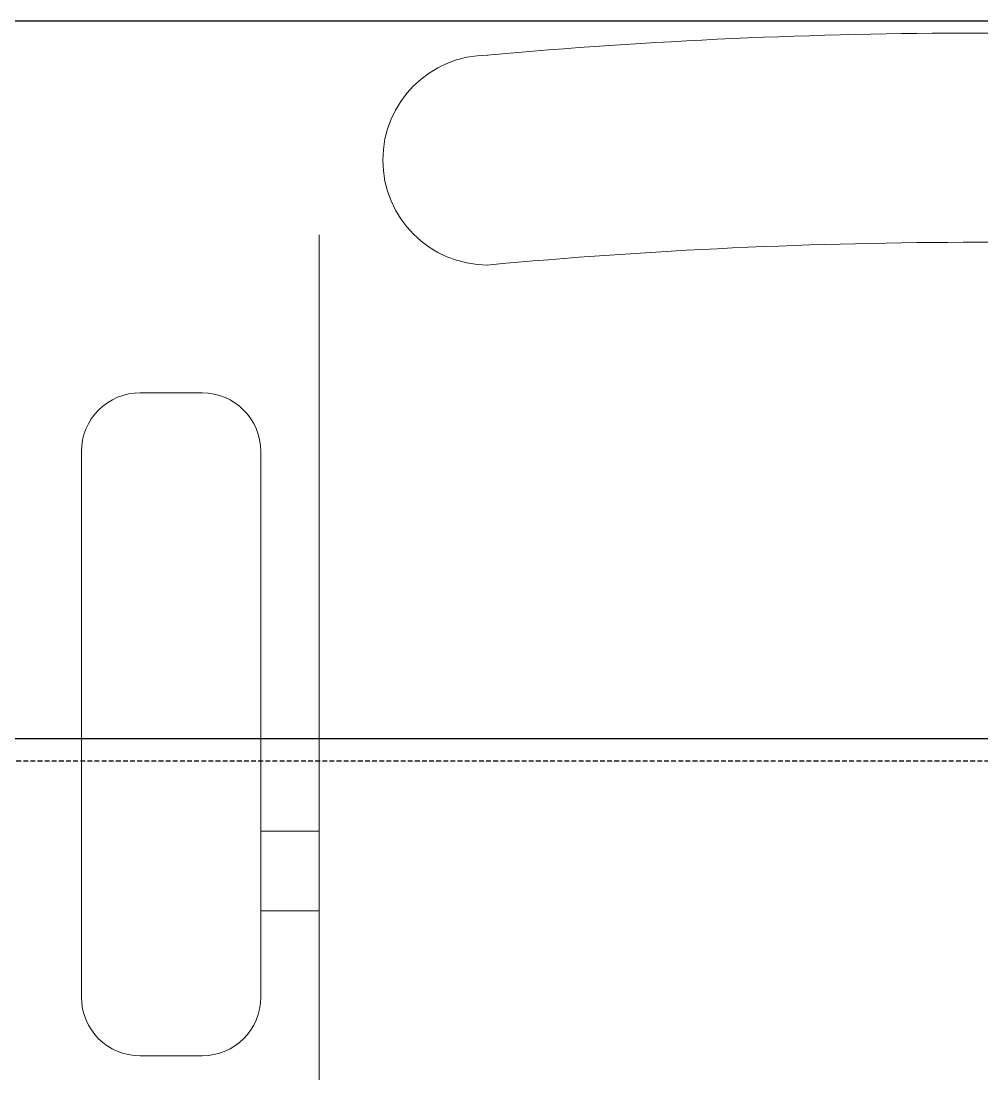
# Model space of a CAD drawing. Extents: x -12260 to 57327, y -29287 to 19916.
# Drawn here: x 41843.3 to 42164.7, y -6552.3 to -6200 of the extents above; entities that cross this region are included whole.
import ezdxf

# ---------------------------------------------------------------- set-up
doc = ezdxf.new("R2010")
doc.units = 0
doc.header["$LTSCALE"] = 0.25
doc.linetypes.add('DASHDOT', pattern=[25.4, 12.7, -6.35, 0, -6.35])
doc.linetypes.add('HIDDEN', pattern=[9.525, 6.35, -3.175])
doc.layers.add('01-First Floor-FUR$0$FALSE CEILING', color=251, linetype='Continuous')
for name, color, linetype, lineweight in [('01-First Floor-FUR$0$LOADING', 253, 'Continuous', 5), ('01-First Floor-FUR$0$NEW Wall', 166, 'Continuous', 5), ('01-First Floor-FUR$0$Walls', 251, 'Continuous', 5), ('E-LITE-CLNG-CNDT', 6, 'DASHDOT', 35), ('E-POWR-FLOR-CNDT', 6, 'HIDDEN', 25)]:
    doc.layers.add(name, color=color, linetype=linetype, lineweight=lineweight)

# ---------------------------------------------------------------- blocks, each defined once
blk = doc.blocks.new('*X119')
at = {"color": 0}
for p, q in [((5, 3), (5, 3)), ((5, 3), (5, 3)), ((5, 3), (5, 3)), ((5, 3), (5, 3)), ((5, 3), (5, 3)), ((5, 3), (5, 3)), ((5, 3), (5, 3)), ((5, 3), (5, 3)), ((5, 3), (5, 3)), ((5, 3), (5, 3)), ((5, 3), (5, 3)), ((5, 3), (5, 3)), ((5, 3), (5, 3)), ((5, 3), (5, 3)), ((5, 3), (5, 3)), ((5, 3), (5, 3)), ((5, 3), (5, 3)), ((5, 3), (5, 3)), ((5, 3), (5, 3)), ((5, 3), (5, 3)), ((5, 3), (5, 3)), ((5, 3), (5, 3)), ((5, 3), (5, 3)), ((5, 3), (5, 3)), ((5, 3), (5, 3)), ((5, 3), (5, 3)), ((5, 3), (5, 3)), ((5, 3), (5, 3)), ((5, 3), (5, 3)), ((5, 3), (5, 3)), ((5, 3), (5, 3)), ((5, 3), (5, 3)), ((5, 3), (5, 3)), ((5, 3), (5, 3)), ((5, 3), (5, 3)), ((5, 3), (5, 3)), ((5, 3), (5, 3)), ((5, 3), (5, 3)), ((5, 3), (5, 3)), ((5, 3), (5, 3)), ((5, 3), (5, 3)), ((5, 3), (5, 3)), ((5, 3), (5, 3)), ((5, 3), (5, 3)), ((5, 3), (5, 3)), ((5, 3), (5, 3)), ((5, 3), (5, 3)), ((5, 3), (5, 3)), ((5, 3), (5, 3)), ((5, 3), (5, 3)), ((5, 3), (5, 3)), ((5, 3), (5, 3)), ((5, 3), (5, 3)), ((5, 3), (5, 3)), ((5, 3), (5, 3)), ((5, 3), (5, 3)), ((5, 3), (5, 3)), ((5, 3), (5, 3)), ((5, 3), (5, 3)), ((5, 3), (5, 3)), ((5, 3), (5, 3)), ((5, 3), (5, 3)), ((5, 3), (5, 3)), ((5, 3), (5, 3)), ((5, 3), (5, 3)), ((5, 3), (5, 3)), ((6, 3), (5, 3)), ((5, 3), (5, 3)), ((6, 3), (5, 3)), ((5, 3), (5, 3)), ((6, 3), (5, 3)), ((5, 3), (5, 3)), ((6, 3), (5, 3)), ((5, 3), (5, 3)), ((5, 3), (5, 3)), ((5, 3), (5, 3)), ((5, 3), (5, 3)), ((5, 3), (5, 3)), ((5, 3), (5, 3)), ((5, 3), (5, 3)), ((5, 3), (5, 3)), ((5, 3), (5, 3)), ((5, 3), (5, 3)), ((5, 3), (5, 3)), ((5, 3), (5, 3)), ((5, 3), (5, 3)), ((5, 3), (5, 3)), ((5, 3), (5, 3)), ((5, 3), (5, 3)), ((5, 3), (5, 3)), ((5, 3), (5, 3)), ((5, 3), (5, 3)), ((5, 3), (5, 3)), ((5, 3), (5, 3)), ((5, 3), (5, 3)), ((5, 3), (5, 3)), ((6, 3), (6, 3)), ((6, 3), (6, 3)), ((6, 3), (6, 3)), ((6, 3), (6, 3)), ((6, 3), (6, 3)), ((6, 3), (6, 3)), ((6, 3), (6, 3)), ((6, 3), (6, 3)), ((6, 3), (6, 3)), ((6, 3), (6, 3)), ((6, 3), (6, 3)), ((6, 3), (6, 3)), ((6, 3), (6, 3)), ((6, 3), (6, 3)), ((6, 3), (6, 3)), ((6, 3), (6, 3)), ((6, 3), (6, 3)), ((6, 3), (6, 3)), ((6, 3), (6, 3)), ((6, 3), (6, 3)), ((6, 3), (6, 3)), ((6, 3), (6, 3)), ((6, 3), (6, 3)), ((6, 3), (6, 3)), ((6, 3), (6, 3)), ((6, 3), (6, 3)), ((6, 3), (6, 3)), ((6, 3), (6, 3)), ((6, 3), (6, 3)), ((6, 3), (6, 3)), ((6, 3), (6, 3)), ((6, 3), (6, 3)), ((6, 3), (6, 3)), ((6, 3), (6, 3)), ((6, 3), (6, 3)), ((6, 3), (6, 3)), ((6, 3), (6, 3)), ((6, 3), (6, 3)), ((6, 3), (6, 3)), ((6, 3), (6, 3)), ((6, 3), (6, 3)), ((6, 3), (6, 3)), ((6, 3), (6, 3)), ((6, 3), (6, 3)), ((6, 3), (6, 3)), ((6, 3), (6, 3)), ((6, 3), (6, 3)), ((6, 3), (6, 3)), ((6, 3), (6, 3)), ((6, 3), (6, 3)), ((6, 3), (6, 3)), ((6, 3), (6, 3)), ((6, 3), (6, 3)), ((6, 3), (6, 3)), ((6, 3), (6, 3)), ((6, 3), (6, 3)), ((6, 3), (6, 3)), ((6, 3), (6, 3)), ((6, 3), (6, 3)), ((6, 3), (6, 3)), ((6, 3), (6, 3)), ((6, 3), (6, 3)), ((6, 3), (6, 3)), ((6, 3), (6, 3)), ((6, 3), (6, 3)), ((6, 3), (6, 3)), ((6, 3), (6, 3)), ((6, 3), (6, 3)), ((6, 3), (6, 3)), ((6, 3), (6, 3)), ((6, 3), (6, 3)), ((6, 3), (6, 3)), ((6, 3), (6, 3)), ((6, 3), (6, 3)), ((6, 3), (6, 3)), ((6, 3), (6, 3)), ((6, 3), (6, 3)), ((6, 3), (6, 3)), ((6, 3), (6, 3)), ((6, 3), (6, 3)), ((6, 3), (6, 3)), ((6, 3), (6, 3)), ((6, 3), (6, 3)), ((6, 3), (6, 3)), ((6, 3), (6, 3)), ((6, 3), (6, 3)), ((6, 3), (6, 3)), ((6, 3), (6, 3)), ((6, 3), (6, 3)), ((6, 3), (6, 3)), ((6, 3), (6, 3)), ((6, 3), (6, 3)), ((6, 3), (6, 3)), ((6, 3), (6, 3)), ((6, 3), (6, 3)), ((6, 3), (6, 3)), ((6, 3), (6, 3)), ((6, 3), (6, 3)), ((6, 3), (6, 3)), ((6, 3), (6, 3)), ((6, 3), (6, 3)), ((6, 3), (6, 3)), ((6, 3), (6, 3)), ((6, 3), (6, 3)), ((6, 3), (6, 3)), ((6, 3), (6, 3)), ((6, 3), (6, 3)), ((6, 3), (6, 3)), ((6, 3), (6, 3)), ((6, 3), (6, 3)), ((6, 3), (6, 3)), ((6, 3), (6, 3)), ((6, 3), (6, 3)), ((6, 3), (6, 3)), ((6, 3), (6, 3)), ((6, 3), (6, 3)), ((6, 3), (6, 3)), ((6, 3), (6, 3)), ((6, 3), (6, 3)), ((6, 3), (6, 3)), ((6, 3), (6, 3)), ((6, 3), (6, 3)), ((6, 3), (6, 3)), ((6, 3), (6, 3)), ((6, 3), (6, 3)), ((6, 3), (6, 3)), ((6, 3), (6, 3)), ((6, 3), (6, 3)), ((6, 3), (6, 3)), ((6, 3), (6, 3)), ((6, 3), (6, 3)), ((6, 3), (6, 3)), ((6, 3), (6, 3)), ((6, 3), (6, 3)), ((6, 3), (6, 3)), ((6, 3), (6, 3)), ((6, 3), (6, 3)), ((6, 3), (6, 3)), ((6, 3), (6, 3)), ((6, 3), (6, 3)), ((6, 3), (6, 3)), ((6, 3), (6, 3)), ((6, 3), (6, 3)), ((6, 3), (6, 3)), ((6, 3), (6, 3)), ((6, 3), (6, 3)), ((6, 3), (6, 3)), ((6, 3), (6, 3)), ((6, 3), (6, 3)), ((6, 3), (6, 3)), ((6, 3), (6, 3)), ((6, 3), (6, 3)), ((6, 3), (6, 3)), ((6, 3), (6, 3)), ((6, 3), (6, 3)), ((6, 3), (6, 3)), ((6, 3), (6, 3)), ((6, 3), (6, 3)), ((6, 3), (6, 3)), ((6, 3), (6, 3)), ((6, 3), (6, 3)), ((6, 3), (6, 3)), ((6, 3), (6, 3)), ((6, 3), (6, 3)), ((6, 3), (6, 3)), ((6, 3), (6, 3)), ((6, 3), (6, 3)), ((6, 3), (6, 3)), ((6, 3), (6, 3)), ((6, 3), (6, 3)), ((6, 3), (6, 3)), ((6, 3), (6, 3)), ((6, 3), (6, 3)), ((6, 3), (6, 3)), ((6, 3), (6, 3)), ((6, 3), (6, 3)), ((6, 3), (6, 3)), ((6, 3), (6, 3)), ((6, 3), (6, 3)), ((6, 3), (6, 3)), ((6, 3), (6, 3)), ((6, 3), (6, 3)), ((6, 3), (6, 3)), ((6, 3), (6, 3)), ((6, 3), (6, 3)), ((6, 3), (6, 3)), ((6, 3), (6, 3)), ((6, 3), (6, 3)), ((6, 3), (6, 3)), ((6, 3), (6, 3)), ((6, 3), (6, 3)), ((6, 3), (6, 3)), ((6, 3), (6, 3)), ((6, 3), (6, 3)), ((6, 3), (6, 3)), ((6, 3), (6, 3)), ((6, 3), (6, 3)), ((6, 3), (6, 3)), ((6, 3), (6, 3)), ((6, 3), (6, 3)), ((6, 3), (6, 3)), ((6, 3), (6, 3)), ((6, 3), (6, 3)), ((6, 3), (6, 3)), ((6, 3), (5, 3)), ((6, 3), (5, 3)), ((6, 3), (5, 3)), ((6, 3), (5, 3)), ((6, 3), (5, 3)), ((6, 3), (6, 3)), ((6, 3), (6, 3)), ((6, 3), (6, 3)), ((6, 3), (6, 3)), ((6, 3), (6, 3)), ((6, 3), (6, 3)), ((6, 3), (6, 3)), ((6, 3), (6, 3)), ((6, 3), (6, 3)), ((6, 3), (6, 3)), ((6, 3), (6, 3)), ((6, 3), (6, 3)), ((6, 3), (6, 3)), ((6, 3), (6, 3)), ((6, 3), (6, 3)), ((6, 3), (6, 3)), ((6, 3), (6, 3)), ((6, 3), (6, 3)), ((6, 3), (6, 3)), ((6, 3), (6, 3)), ((6, 3), (6, 3)), ((6, 3), (6, 3)), ((6, 3), (6, 3)), ((6, 3), (6, 3)), ((6, 3), (6, 3)), ((6, 3), (6, 3)), ((6, 3), (6, 3)), ((6, 3), (6, 3)), ((6, 3), (6, 3)), ((6, 3), (6, 3)), ((6, 3), (6, 3)), ((6, 3), (6, 3)), ((6, 3), (6, 3)), ((6, 3), (6, 3)), ((6, 3), (6, 3)), ((6, 3), (6, 3)), ((6, 3), (6, 3)), ((6, 3), (6, 3)), ((6, 3), (6, 3)), ((6, 3), (6, 3)), ((6, 3), (6, 3)), ((6, 3), (6, 3)), ((6, 3), (6, 3)), ((6, 3), (6, 3)), ((6, 3), (6, 3)), ((6, 3), (6, 3)), ((6, 3), (6, 3)), ((6, 3), (6, 3)), ((6, 3), (6, 3)), ((6, 3), (6, 3)), ((6, 3), (6, 3)), ((6, 3), (6, 3)), ((6, 3), (6, 3)), ((6, 3), (6, 3)), ((6, 3), (6, 3)), ((6, 3), (6, 3)), ((6, 3), (6, 3)), ((6, 3), (6, 3)), ((6, 3), (6, 3)), ((6, 3), (6, 3)), ((6, 3), (6, 3)), ((6, 3), (6, 3)), ((6, 3), (6, 3)), ((6, 3), (6, 3)), ((6, 3), (6, 3)), ((6, 3), (6, 3)), ((6, 3), (6, 3)), ((6, 3), (6, 3)), ((6, 3), (6, 3)), ((6, 3), (6, 3)), ((6, 3), (6, 3)), ((6, 3), (6, 3)), ((6, 3), (6, 3)), ((6, 3), (6, 3)), ((6, 3), (6, 3)), ((6, 3), (6, 3)), ((6, 3), (6, 3)), ((6, 3), (6, 3)), ((6, 3), (6, 3)), ((6, 3), (6, 3)), ((6, 3), (6, 3)), ((6, 3), (6, 3)), ((6, 3), (6, 3)), ((6, 3), (6, 3)), ((6, 3), (6, 3)), ((6, 3), (6, 3)), ((6, 3), (6, 3)), ((6, 3), (6, 3)), ((6, 3), (6, 3)), ((6, 3), (6, 3)), ((6, 3), (6, 3)), ((6, 3), (6, 3)), ((6, 3), (6, 3)), ((6, 3), (6, 3)), ((6, 3), (6, 3)), ((6, 3), (6, 3)), ((6, 3), (6, 3)), ((6, 3), (6, 3)), ((6, 3), (6, 3)), ((6, 3), (6, 3)), ((6, 3), (6, 3)), ((6, 3), (6, 3)), ((6, 3), (6, 3)), ((6, 3), (6, 3)), ((6, 3), (6, 3)), ((6, 3), (6, 3)), ((6, 3), (6, 3)), ((6, 3), (6, 3)), ((6, 3), (6, 3)), ((6, 3), (6, 3)), ((6, 3), (6, 3)), ((6, 3), (6, 3)), ((6, 3), (6, 3)), ((6, 3), (6, 3)), ((6, 3), (6, 3)), ((6, 3), (6, 3)), ((6, 3), (6, 3)), ((6, 3), (6, 3)), ((6, 3), (6, 3)), ((6, 3), (6, 3)), ((6, 3), (6, 3)), ((6, 3), (6, 3)), ((6, 3), (6, 3)), ((6, 3), (6, 3)), ((6, 3), (6, 3)), ((6, 3), (6, 3)), ((6, 3), (6, 3)), ((6, 3), (6, 3)), ((6, 3), (6, 3)), ((6, 3), (6, 3)), ((6, 3), (6, 3)), ((6, 3), (6, 3)), ((6, 3), (6, 3)), ((6, 3), (6, 3)), ((6, 3), (6, 3)), ((6, 3), (6, 3)), ((6, 3), (6, 3)), ((6, 3), (6, 3)), ((6, 3), (6, 3)), ((6, 3), (6, 3)), ((6, 3), (6, 3)), ((6, 3), (6, 3)), ((6, 3), (6, 3)), ((6, 3), (6, 3)), ((6, 3), (6, 3)), ((6, 3), (6, 3)), ((6, 3), (6, 3)), ((6, 3), (6, 3)), ((6, 3), (6, 3)), ((6, 3), (6, 3)), ((6, 3), (6, 3)), ((6, 3), (6, 3)), ((6, 3), (6, 3)), ((6, 3), (6, 3)), ((6, 3), (6, 3)), ((6, 3), (6, 3)), ((6, 3), (6, 3)), ((6, 3), (6, 3)), ((6, 3), (6, 3)), ((6, 3), (6, 3)), ((6, 3), (6, 3)), ((6, 3), (6, 3)), ((6, 3), (6, 3)), ((6, 3), (6, 3)), ((6, 3), (6, 3)), ((6, 3), (6, 3)), ((6, 3), (6, 3)), ((6, 3), (6, 3)), ((6, 3), (6, 3)), ((6, 3), (6, 3)), ((6, 3), (6, 3)), ((6, 3), (6, 3)), ((6, 3), (6, 3)), ((6, 3), (6, 3)), ((6, 3), (6, 3)), ((6, 3), (6, 3)), ((6, 3), (6, 3)), ((6, 3), (6, 3)), ((6, 3), (6, 3)), ((6, 3), (6, 3)), ((6, 3), (6, 3)), ((6, 3), (6, 3)), ((6, 3), (6, 3)), ((6, 3), (6, 3)), ((6, 3), (6, 3)), ((6, 3), (6, 3)), ((6, 3), (6, 3)), ((6, 3), (6, 3)), ((6, 3), (6, 3)), ((6, 3), (6, 3)), ((6, 3), (6, 3)), ((6, 3), (6, 3)), ((6, 3), (6, 3)), ((6, 3), (6, 3)), ((6, 3), (6, 3)), ((6, 3), (6, 3)), ((6, 3), (6, 3)), ((6, 3), (6, 3)), ((6, 3), (6, 3)), ((6, 3), (6, 3)), ((6, 3), (6, 3)), ((6, 3), (6, 3)), ((6, 3), (6, 3)), ((6, 3), (6, 3)), ((6, 3), (6, 3)), ((6, 3), (6, 3)), ((6, 3), (6, 3)), ((6, 3), (6, 3)), ((6, 3), (6, 3)), ((6, 3), (6, 3)), ((6, 3), (6, 3)), ((6, 3), (6, 3)), ((6, 3), (6, 3)), ((6, 3), (6, 3)), ((6, 3), (6, 3)), ((6, 3), (6, 3)), ((6, 3), (6, 3)), ((6, 3), (6, 3)), ((6, 3), (6, 3)), ((6, 3), (6, 3)), ((6, 3), (6, 3)), ((6, 3), (6, 3)), ((6, 3), (6, 3)), ((6, 3), (6, 3)), ((6, 3), (6, 3)), ((6, 3), (6, 3)), ((6, 3), (6, 3)), ((6, 3), (6, 3)), ((6, 3), (6, 3)), ((6, 3), (6, 3)), ((6, 3), (6, 3)), ((6, 3), (6, 3)), ((6, 3), (6, 3)), ((6, 3), (6, 3)), ((6, 3), (6, 3)), ((6, 3), (6, 3)), ((6, 3), (6, 3)), ((6, 3), (6, 3)), ((6, 3), (6, 3)), ((6, 3), (6, 3)), ((6, 3), (6, 3)), ((6, 3), (6, 3)), ((6, 3), (6, 3)), ((6, 3), (6, 3)), ((6, 3), (6, 3)), ((6, 3), (6, 3)), ((6, 3), (6, 3)), ((6, 3), (6, 3)), ((6, 3), (6, 3)), ((6, 3), (6, 3)), ((6, 3), (6, 3)), ((6, 3), (6, 3)), ((6, 3), (6, 3)), ((6, 3), (6, 3)), ((6, 3), (6, 3)), ((6, 3), (6, 3)), ((6, 3), (6, 3)), ((6, 3), (6, 3)), ((6, 3), (6, 3)), ((6, 3), (6, 3)), ((6, 3), (6, 3)), ((6, 3), (6, 3)), ((6, 3), (6, 3)), ((6, 3), (6, 3)), ((6, 3), (6, 3)), ((6, 3), (6, 3)), ((6, 3), (6, 3)), ((6, 3), (6, 3)), ((6, 3), (6, 3)), ((6, 3), (6, 3)), ((6, 3), (6, 3)), ((6, 3), (6, 3)), ((6, 3), (6, 3)), ((6, 3), (6, 3)), ((6, 3), (6, 3)), ((6, 3), (6, 3)), ((6, 3), (6, 3)), ((6, 3), (6, 3)), ((6, 3), (6, 3)), ((6, 3), (6, 3)), ((6, 3), (6, 3)), ((6, 3), (6, 3)), ((6, 3), (6, 3)), ((6, 3), (6, 3)), ((6, 3), (6, 3)), ((6, 3), (6, 3)), ((6, 3), (6, 3)), ((6, 3), (6, 3)), ((6, 3), (6, 3)), ((6, 3), (6, 3)), ((6, 3), (6, 3)), ((6, 3), (6, 3)), ((6, 3), (6, 3)), ((6, 3), (6, 3)), ((6, 3), (6, 3)), ((6, 3), (6, 3)), ((6, 3), (6, 3)), ((6, 3), (6, 3)), ((6, 3), (6, 3)), ((6, 3), (6, 3)), ((6, 3), (6, 3)), ((6, 3), (6, 3)), ((6, 3), (6, 3)), ((6, 3), (6, 3)), ((6, 3), (6, 3)), ((6, 3), (6, 3)), ((6, 3), (6, 3)), ((6, 3), (6, 3)), ((6, 3), (6, 3)), ((6, 3), (6, 3)), ((6, 3), (6, 3)), ((6, 3), (6, 3)), ((6, 3), (6, 3)), ((6, 3), (6, 3)), ((6, 3), (6, 3)), ((6, 3), (6, 3)), ((6, 3), (6, 3))]:
    blk.add_line(p, q, dxfattribs=at)
blk = doc.blocks.new('*X120')
at = {"color": 0}
for p, q in [((13, 1), (13, 1)), ((13, 1), (13, 1)), ((13, 1), (13, 1)), ((13, 1), (13, 1)), ((13, 1), (13, 1)), ((13, 1), (13, 1)), ((13, 1), (13, 1)), ((13, 1), (13, 1)), ((13, 1), (13, 1)), ((13, 1), (13, 1)), ((13, 1), (13, 1)), ((13, 1), (13, 1)), ((13, 1), (13, 1)), ((13, 1), (13, 1)), ((13, 1), (13, 1)), ((13, 1), (14, 1)), ((13, 1), (14, 1)), ((13, 1), (14, 1)), ((13, 1), (13, 1)), ((13, 1), (13, 1)), ((13, 1), (13, 1)), ((13, 1), (13, 1)), ((13, 1), (13, 1)), ((13, 1), (13, 1)), ((13, 1), (13, 1)), ((13, 1), (13, 1)), ((13, 1), (13, 1)), ((13, 1), (13, 1)), ((13, 1), (13, 1)), ((13, 1), (13, 1)), ((13, 1), (13, 1)), ((13, 1), (13, 1)), ((13, 1), (13, 1)), ((13, 1), (13, 1)), ((13, 1), (13, 1)), ((13, 1), (13, 1)), ((13, 1), (13, 1)), ((13, 1), (13, 1)), ((13, 1), (13, 1)), ((13, 1), (13, 1)), ((13, 1), (13, 1)), ((13, 1), (13, 1)), ((13, 1), (13, 1)), ((13, 1), (13, 1)), ((13, 1), (13, 1)), ((13, 1), (13, 1)), ((13, 1), (13, 1)), ((13, 1), (13, 1)), ((13, 1), (13, 1)), ((13, 1), (13, 1)), ((13, 1), (13, 1)), ((13, 1), (13, 1)), ((13, 1), (13, 1)), ((13, 1), (13, 1)), ((13, 1), (13, 1)), ((13, 1), (13, 1)), ((13, 1), (13, 1)), ((13, 1), (13, 1)), ((13, 1), (13, 1)), ((13, 1), (13, 1)), ((13, 1), (13, 1)), ((13, 1), (13, 1)), ((13, 1), (13, 1)), ((13, 1), (13, 1)), ((13, 1), (13, 1)), ((13, 1), (13, 1)), ((13, 1), (13, 1)), ((13, 1), (13, 1)), ((13, 1), (13, 1)), ((13, 1), (13, 1)), ((13, 1), (13, 1)), ((13, 1), (13, 1)), ((13, 1), (13, 1)), ((13, 1), (13, 1)), ((13, 1), (13, 1)), ((13, 1), (13, 1)), ((13, 1), (13, 1)), ((13, 1), (13, 1)), ((13, 1), (13, 1)), ((13, 1), (13, 1)), ((13, 1), (13, 1)), ((13, 1), (13, 1)), ((13, 1), (13, 1)), ((13, 1), (13, 1)), ((13, 1), (13, 1)), ((13, 1), (13, 1)), ((13, 1), (13, 1)), ((13, 1), (13, 1)), ((13, 1), (13, 1)), ((13, 1), (13, 1)), ((13, 1), (13, 1)), ((13, 1), (13, 1)), ((13, 1), (13, 1)), ((13, 1), (13, 1)), ((13, 1), (13, 1)), ((13, 1), (13, 1)), ((13, 1), (13, 1)), ((13, 1), (13, 1)), ((13, 1), (13, 1)), ((13, 1), (13, 1)), ((13, 1), (13, 1)), ((13, 1), (13, 1)), ((13, 1), (13, 1)), ((13, 1), (13, 1)), ((13, 1), (13, 1)), ((13, 1), (13, 1)), ((13, 1), (13, 1)), ((13, 1), (13, 1)), ((13, 1), (13, 1)), ((13, 1), (13, 1)), ((13, 1), (13, 1)), ((13, 1), (13, 1)), ((13, 1), (13, 1)), ((13, 1), (13, 1)), ((13, 1), (13, 1)), ((13, 1), (13, 1)), ((13, 1), (13, 1)), ((13, 1), (13, 1)), ((13, 1), (13, 1)), ((13, 1), (13, 1)), ((13, 1), (13, 1)), ((13, 1), (13, 1)), ((13, 1), (13, 1)), ((13, 1), (14, 1)), ((13, 0), (13, 0)), ((13, 0), (13, 0)), ((13, 0), (13, 0)), ((13, 0), (13, 0)), ((13, 0), (13, 0)), ((13, 0), (13, 0)), ((13, 0), (13, 0)), ((13, 0), (13, 0)), ((13, 0), (13, 0)), ((13, 0), (13, 0)), ((13, 0), (13, 0)), ((13, 0), (13, 0)), ((13, 0), (13, 0)), ((13, 0), (13, 0)), ((13, 0), (13, 0)), ((13, 0), (13, 0)), ((13, 0), (13, 0)), ((13, 0), (13, 0)), ((13, 0), (13, 0)), ((13, 0), (13, 0)), ((13, 0), (13, 0)), ((13, 0), (13, 0)), ((13, 0), (13, 0)), ((13, 0), (13, 0)), ((13, 0), (13, 0)), ((13, 0), (13, 0)), ((13, 0), (13, 0)), ((13, 0), (13, 0)), ((13, 0), (13, 0)), ((13, 0), (13, 0)), ((13, 0), (13, 0)), ((13, 0), (13, 0)), ((13, 0), (13, 0)), ((13, 0), (13, 0)), ((13, 0), (13, 0)), ((13, 0), (13, 0)), ((13, 0), (13, 0)), ((13, 0), (13, 0)), ((13, 0), (13, 0)), ((13, 0), (13, 0)), ((13, 0), (13, 0)), ((13, 0), (13, 0)), ((13, 0), (13, 0)), ((13, 0), (13, 0)), ((13, 0), (13, 0)), ((13, 0), (13, 0)), ((13, 0), (13, 0)), ((13, 0), (13, 0)), ((13, 0), (14, 0)), ((13, 0), (14, 0)), ((13, 0), (13, 0)), ((13, 0), (14, 0)), ((14, 1), (14, 1)), ((14, 1), (14, 1)), ((14, 1), (14, 1)), ((14, 1), (14, 1)), ((14, 1), (14, 1)), ((14, 1), (14, 1)), ((14, 1), (14, 1)), ((14, 1), (14, 1)), ((14, 1), (14, 1)), ((14, 1), (14, 1)), ((14, 1), (14, 1)), ((14, 1), (14, 1)), ((14, 1), (14, 1)), ((14, 1), (14, 1)), ((14, 1), (14, 1)), ((14, 1), (14, 1)), ((14, 1), (14, 1)), ((14, 1), (14, 1)), ((14, 1), (14, 1)), ((14, 1), (14, 1)), ((14, 1), (14, 1)), ((14, 1), (14, 1)), ((14, 1), (14, 1)), ((14, 1), (14, 1)), ((14, 1), (14, 1)), ((14, 1), (14, 1)), ((14, 1), (14, 1)), ((14, 1), (14, 1)), ((14, 1), (14, 1)), ((14, 1), (14, 1)), ((14, 1), (14, 1)), ((14, 1), (14, 1)), ((14, 1), (14, 1)), ((14, 1), (14, 1)), ((14, 1), (14, 1)), ((14, 1), (14, 1)), ((14, 1), (14, 1)), ((14, 1), (14, 1)), ((14, 1), (14, 1)), ((14, 1), (14, 1)), ((14, 1), (14, 1)), ((14, 1), (14, 1)), ((14, 1), (14, 1)), ((14, 1), (14, 1)), ((14, 1), (14, 1)), ((14, 1), (14, 1)), ((14, 1), (14, 1)), ((14, 1), (14, 1)), ((14, 1), (14, 1)), ((14, 1), (14, 1)), ((14, 1), (14, 1)), ((14, 1), (14, 1)), ((14, 1), (14, 1)), ((14, 1), (14, 1)), ((14, 1), (14, 1)), ((14, 1), (14, 1)), ((14, 1), (14, 1)), ((14, 1), (14, 1)), ((14, 1), (14, 1)), ((14, 1), (14, 1)), ((14, 1), (14, 1)), ((14, 1), (14, 1)), ((14, 1), (14, 1)), ((14, 1), (14, 1)), ((14, 1), (14, 1)), ((14, 1), (14, 1)), ((14, 1), (14, 1)), ((14, 1), (14, 1)), ((14, 1), (14, 1)), ((14, 1), (14, 1)), ((14, 1), (14, 1)), ((14, 1), (14, 1)), ((14, 1), (14, 1)), ((14, 1), (14, 1)), ((14, 1), (14, 1)), ((14, 1), (14, 1)), ((14, 1), (14, 1)), ((14, 1), (14, 1)), ((14, 1), (14, 1)), ((14, 1), (14, 1)), ((14, 1), (14, 1)), ((14, 1), (14, 1)), ((14, 1), (14, 1)), ((14, 1), (14, 1)), ((14, 1), (14, 1)), ((14, 1), (14, 1)), ((14, 1), (14, 1)), ((14, 1), (14, 1)), ((14, 1), (14, 1)), ((14, 1), (14, 1)), ((14, 1), (14, 1)), ((14, 1), (14, 1)), ((14, 1), (14, 1)), ((14, 1), (14, 1)), ((14, 0), (14, 0)), ((14, 0), (14, 0)), ((14, 0), (14, 0)), ((14, 0), (14, 0)), ((14, 0), (14, 0)), ((14, 0), (14, 0)), ((14, 0), (14, 0)), ((14, 0), (14, 0)), ((14, 0), (14, 0)), ((14, 0), (14, 0)), ((14, 0), (14, 0)), ((14, 0), (14, 0)), ((14, 0), (14, 0)), ((14, 0), (14, 0)), ((14, 0), (14, 0)), ((14, 0), (14, 0)), ((14, 0), (14, 0)), ((14, 0), (14, 0)), ((14, 0), (14, 0)), ((14, 0), (14, 0)), ((14, 0), (14, 0)), ((14, 0), (14, 0)), ((14, 0), (14, 0)), ((14, 0), (14, 0)), ((14, 0), (14, 0)), ((14, 0), (14, 0)), ((14, 0), (14, 0)), ((14, 0), (14, 0)), ((14, 0), (14, 0)), ((14, 0), (14, 0)), ((14, 0), (14, 0)), ((14, 0), (14, 0)), ((14, 0), (14, 0)), ((14, 0), (14, 0)), ((14, 0), (14, 0)), ((14, 0), (14, 0)), ((14, 0), (14, 0)), ((14, 0), (14, 0)), ((14, 0), (14, 0)), ((14, 0), (14, 0)), ((14, 0), (14, 0)), ((14, 0), (14, 0)), ((14, 0), (14, 0)), ((14, 0), (14, 0)), ((14, 0), (14, 0)), ((14, 0), (14, 0)), ((14, 0), (14, 0)), ((14, 0), (14, 0)), ((13, 0), (13, 0)), ((13, 0), (14, 0)), ((13, 0), (13, 0)), ((13, 0), (14, 0)), ((13, 0), (13, 0)), ((13, 0), (14, 0)), ((13, 0), (13, 0)), ((13, 0), (13, 0)), ((13, 0), (13, 0)), ((13, 0), (13, 0)), ((13, 0), (14, 0)), ((13, 0), (13, 0)), ((13, 0), (14, 0)), ((13, 0), (13, 0)), ((13, 0), (14, 0)), ((13, 0), (13, 0)), ((13, 0), (14, 0)), ((13, 0), (13, 0)), ((13, 0), (14, 0)), ((13, 0), (13, 0)), ((13, 0), (14, 0)), ((13, 0), (13, 0)), ((13, 0), (14, 0)), ((13, 0), (13, 0)), ((13, 0), (13, 0)), ((13, 0), (13, 0)), ((13, 0), (14, 0)), ((13, 0), (13, 0)), ((13, 0), (14, 0)), ((13, 0), (13, 0)), ((13, 0), (14, 0)), ((13, 0), (13, 0)), ((13, 0), (14, 0)), ((13, 0), (13, 0)), ((13, 0), (13, 0)), ((13, 0), (13, 0)), ((13, 0), (13, 0)), ((13, 0), (13, 0)), ((13, 0), (13, 0)), ((13, 0), (13, 0)), ((13, 0), (13, 0)), ((13, 0), (13, 0)), ((13, 0), (13, 0)), ((13, 0), (13, 0)), ((13, 0), (13, 0)), ((13, 0), (13, 0)), ((13, 0), (13, 0)), ((13, 0), (13, 0)), ((13, 0), (13, 0)), ((13, 0), (13, 0)), ((13, 0), (13, 0)), ((13, 0), (13, 0)), ((13, 0), (13, 0)), ((13, 0), (13, 0)), ((13, 0), (13, 0)), ((13, 0), (13, 0)), ((13, 0), (13, 0)), ((13, 0), (13, 0)), ((13, 0), (13, 0)), ((13, 0), (13, 0)), ((13, 0), (13, 0)), ((13, 0), (13, 0)), ((13, 0), (13, 0)), ((13, 0), (13, 0)), ((13, -1), (13, -1)), ((13, -1), (13, -1)), ((13, -1), (13, -1)), ((13, -1), (13, -1)), ((13, -1), (13, -1)), ((13, -1), (14, -1)), ((13, -1), (13, -1)), ((14, 0), (14, 0)), ((14, 0), (14, 0)), ((14, 0), (14, 0)), ((14, 0), (14, 0)), ((14, 0), (14, 0)), ((14, 0), (14, 0)), ((14, 0), (14, 0)), ((14, 0), (14, 0)), ((14, 0), (14, 0)), ((14, 0), (14, 0)), ((14, 0), (14, 0)), ((14, 0), (14, 0)), ((14, 0), (14, 0)), ((14, 0), (14, 0)), ((14, 0), (14, 0)), ((13, 0), (14, 0)), ((14, 0), (14, 0)), ((14, 0), (14, 0)), ((14, 0), (14, 0)), ((14, 0), (14, 0)), ((14, 0), (14, 0)), ((14, 0), (14, 0)), ((14, 0), (14, 0)), ((14, 0), (14, 0)), ((14, 0), (14, 0)), ((14, 0), (14, 0)), ((14, 0), (14, 0)), ((14, 0), (14, 0)), ((14, 0), (14, 0)), ((14, 0), (14, 0)), ((14, 0), (14, 0)), ((14, 0), (14, 0)), ((14, 0), (14, 0)), ((14, 0), (14, 0)), ((14, 0), (14, 0)), ((14, 0), (14, 0)), ((14, 0), (14, 0)), ((14, 0), (14, 0)), ((14, 0), (14, 0)), ((14, 0), (14, 0)), ((14, 0), (14, 0)), ((14, 0), (14, 0)), ((14, 0), (14, 0)), ((14, 0), (14, 0)), ((14, 0), (14, 0)), ((14, 0), (14, 0)), ((14, 0), (14, 0)), ((14, 0), (14, 0)), ((14, 0), (14, 0)), ((14, 0), (14, 0)), ((14, -1), (14, -1)), ((14, -1), (14, -1)), ((14, -1), (14, -1)), ((14, -1), (14, -1)), ((14, -1), (14, -1))]:
    blk.add_line(p, q, dxfattribs=at)
blk = doc.blocks.new('01-First Floor-FUR$0$GF21018-P')
at = {"color": 0}
for p, q in [((0.22049, 0.47563), (0.22049, 0.0675)), ((0.25963, 0.34221), (0.2804, 0.34221)), ((0.24001, 0.32259), (0.24001, 0.14)), ((0.30001, 0.32259), (0.30001, 0.14)), ((0.22049, 0.29372), (0.24001, 0.29372)), ((0.22049, 0.26708), (0.24001, 0.26708)), ((0.25963, 0.12039), (0.2804, 0.12039))]:
    blk.add_line(p, q, dxfattribs=at)
for points in [[(0.24001, 0.29372), (0.24001, 0.29372), (0.24001, 0.29372), (0.24001, 0.29372), (0.24001, 0.29372), (0.24001, 0.29372), (0.24001, 0.29372), (0.24001, 0.29372), (0.24001, 0.29372), (0.24001, 0.29372), (0.24001, 0.29372), (0.24001, 0.29372), (0.24001, 0.29372), (0.24001, 0.29372), (0.24001, 0.29372), (0.24001, 0.29372), (0.24001, 0.29372), (0.24001, 0.29372), (0.24001, 0.29372), (0.24001, 0.29372), (0.24001, 0.29372), (0.24001, 0.29372), (0.24001, 0.29372), (0.24001, 0.29372), (0.24001, 0.29372), (0.24001, 0.29372), (0.24001, 0.29372), (0.24001, 0.29372), (0.24001, 0.29372), (0.24001, 0.29372), (0.24001, 0.29372), (0.24001, 0.29372), (0.24001, 0.29372), (0.24001, 0.29372), (0.24001, 0.29372), (0.24001, 0.29372), (0.24001, 0.29372), (0.24001, 0.29372), (0.24001, 0.29372), (0.24001, 0.29372), (0.24001, 0.29372), (0.24001, 0.29372), (0.24001, 0.29372), (0.24001, 0.29372), (0.24001, 0.29372), (0.24001, 0.29372), (0.24001, 0.29372), (0.24001, 0.29372), (0.24001, 0.29372), (0.24001, 0.29372), (0.24001, 0.29372), (0.24001, 0.29372), (0.24001, 0.29372), (0.24001, 0.29372), (0.24001, 0.29372), (0.24001, 0.29372), (0.24001, 0.29372), (0.24001, 0.29372), (0.24001, 0.29372), (0.24001, 0.29372), (0.24001, 0.29372), (0.24001, 0.29372), (0.24001, 0.29372), (0.24001, 0.29372), (0.24001, 0.29372), (0.24001, 0.29372), (0.24001, 0.29372), (0.24001, 0.29372), (0.24001, 0.29372), (0.24001, 0.29372), (0.24001, 0.29372), (0.24001, 0.29372), (0.24001, 0.29372), (0.24001, 0.29372), (0.24001, 0.29372), (0.24001, 0.29372), (0.24001, 0.29372), (0.24001, 0.29372), (0.24001, 0.29372), (0.24001, 0.29372), (0.24001, 0.29372), (0.24001, 0.29372), (0.24001, 0.29372), (0.24001, 0.29372), (0.24001, 0.29372), (0.24001, 0.29372), (0.24001, 0.29372), (0.24001, 0.29372), (0.24001, 0.29372), (0.24001, 0.29372), (0.24001, 0.29372), (0.24001, 0.29372), (0.24001, 0.29372), (0.24001, 0.29372), (0.24001, 0.29372), (0.24001, 0.29372), (0.24001, 0.29372), (0.24001, 0.29372), (0.24001, 0.29372), (0.24001, 0.29372), (0.24001, 0.29372), (0.24001, 0.29372), (0.24001, 0.29372), (0.24001, 0.29372), (0.24001, 0.29372), (0.24001, 0.29372), (0.24001, 0.29372), (0.24001, 0.29372), (0.24001, 0.29372), (0.24001, 0.29372), (0.24001, 0.29372), (0.24001, 0.29372), (0.24001, 0.29372), (0.24001, 0.29372), (0.24001, 0.29372), (0.24001, 0.29372), (0.24001, 0.29372), (0.24001, 0.29372), (0.24001, 0.29372), (0.24001, 0.29372), (0.24001, 0.29372), (0.24001, 0.29372), (0.24001, 0.29372), (0.24001, 0.29372), (0.24001, 0.29372), (0.24001, 0.29372), (0.24001, 0.29372), (0.24001, 0.29372), (0.24001, 0.29372), (0.24001, 0.29372), (0.24001, 0.29372), (0.24001, 0.29372), (0.24001, 0.29372), (0.24001, 0.29372), (0.24001, 0.29372), (0.24001, 0.29372), (0.24001, 0.29372), (0.24001, 0.29372), (0.24001, 0.29372), (0.24001, 0.29372), (0.24001, 0.29372), (0.24001, 0.29372), (0.24001, 0.29372), (0.24001, 0.29372), (0.24001, 0.29372), (0.24001, 0.29372), (0.24001, 0.29372), (0.24001, 0.29372), (0.24001, 0.29372), (0.24001, 0.29372), (0.24001, 0.29372), (0.24001, 0.29372), (0.24001, 0.29372), (0.24001, 0.29372), (0.24001, 0.29372), (0.24001, 0.29372), (0.24001, 0.29372), (0.24001, 0.29372), (0.24001, 0.29372), (0.24001, 0.29372), (0.24001, 0.29372), (0.24001, 0.29372), (0.24001, 0.29372), (0.24001, 0.29372), (0.24001, 0.29372), (0.24001, 0.29372), (0.24001, 0.29372), (0.24001, 0.29372), (0.24001, 0.29372), (0.24001, 0.29372), (0.24001, 0.29372), (0.24001, 0.29372), (0.24001, 0.29372), (0.24001, 0.29372), (0.24001, 0.29372), (0.24001, 0.29372), (0.24001, 0.29372), (0.24001, 0.29372), (0.24001, 0.29372), (0.24001, 0.29372), (0.24001, 0.29372), (0.24001, 0.29372), (0.24001, 0.29372), (0.24001, 0.29372), (0.24001, 0.29372), (0.24001, 0.29372), (0.24001, 0.29372), (0.24001, 0.29372), (0.24001, 0.29372), (0.24001, 0.29372), (0.24001, 0.29372), (0.24001, 0.29372), (0.24001, 0.29372), (0.24001, 0.29372), (0.24001, 0.29372), (0.24001, 0.29372), (0.24001, 0.29372), (0.24001, 0.29372), (0.24001, 0.29372), (0.24001, 0.29372), (0.24001, 0.29372), (0.24001, 0.29372), (0.24001, 0.29372), (0.24001, 0.29372), (0.24001, 0.29372), (0.24001, 0.29372), (0.24001, 0.29372), (0.24001, 0.29372), (0.24001, 0.29372), (0.24001, 0.29372), (0.24001, 0.29372), (0.24001, 0.29372), (0.24001, 0.29372), (0.24001, 0.29372), (0.24001, 0.29372), (0.24001, 0.29372), (0.24001, 0.29372), (0.24001, 0.29372), (0.24001, 0.29372), (0.24001, 0.29372), (0.24001, 0.29372), (0.24001, 0.29372), (0.24001, 0.29372), (0.24001, 0.29372), (0.24001, 0.29372), (0.24001, 0.29372), (0.24001, 0.29372), (0.24001, 0.29372), (0.24001, 0.29372), (0.24001, 0.29372), (0.24001, 0.29372), (0.24001, 0.29372), (0.24001, 0.29372), (0.24001, 0.29372), (0.24001, 0.29372), (0.24001, 0.29372), (0.24001, 0.29372), (0.24001, 0.29372), (0.24001, 0.29372), (0.24001, 0.29372), (0.24001, 0.29372), (0.24001, 0.29372), (0.24001, 0.29372), (0.24001, 0.29372), (0.24001, 0.29372), (0.24001, 0.29372), (0.24001, 0.29372), (0.24001, 0.29372), (0.24001, 0.29372), (0.24001, 0.29372), (0.24001, 0.29372), (0.24001, 0.29372), (0.24001, 0.29372), (0.24001, 0.29372), (0.24001, 0.29372), (0.24001, 0.29372), (0.24001, 0.29372), (0.24001, 0.29372), (0.24001, 0.29372), (0.24001, 0.29372), (0.24001, 0.29372), (0.24001, 0.29372), (0.24001, 0.29372), (0.24001, 0.29372), (0.24001, 0.29372), (0.24001, 0.29372), (0.24001, 0.29372), (0.24001, 0.29372), (0.24001, 0.29372), (0.24001, 0.29372), (0.24001, 0.29372), (0.24001, 0.29372), (0.24001, 0.29372), (0.24001, 0.29372), (0.24001, 0.29372), (0.24001, 0.29372), (0.24001, 0.29372)], [(0.24001, 0.29372), (0.24001, 0.29372), (0.24001, 0.29372), (0.24001, 0.29372), (0.24001, 0.29372), (0.24001, 0.29372), (0.24001, 0.29372), (0.24001, 0.29372), (0.24001, 0.29372), (0.24001, 0.29372), (0.24001, 0.29372), (0.24001, 0.29372), (0.24001, 0.29372), (0.24001, 0.29372), (0.24001, 0.29372), (0.24001, 0.29372), (0.24001, 0.29372), (0.24001, 0.29372), (0.24001, 0.29372), (0.24001, 0.29372), (0.24001, 0.29372), (0.24001, 0.29372), (0.24001, 0.29372), (0.24001, 0.29372), (0.24001, 0.29372), (0.24001, 0.29372), (0.24001, 0.29372), (0.24001, 0.29372), (0.24001, 0.29372), (0.24001, 0.29372), (0.24001, 0.29372), (0.24001, 0.29372), (0.24001, 0.29372), (0.24001, 0.29372), (0.24001, 0.29372), (0.24001, 0.29372), (0.24001, 0.29372), (0.24001, 0.29372), (0.24001, 0.29372), (0.24001, 0.29372), (0.24001, 0.29372), (0.24001, 0.29372), (0.24001, 0.29372), (0.24001, 0.29372), (0.24001, 0.29372), (0.24001, 0.29372), (0.24001, 0.29372), (0.24001, 0.29372), (0.24001, 0.29372), (0.24001, 0.29372), (0.24001, 0.29372), (0.24001, 0.29372), (0.24001, 0.29372), (0.24001, 0.29372), (0.24001, 0.29372), (0.24001, 0.29372), (0.24001, 0.29372), (0.24001, 0.29372), (0.24001, 0.29372), (0.24001, 0.29372), (0.24001, 0.29372), (0.24001, 0.29372), (0.24001, 0.29372), (0.24001, 0.29372), (0.24001, 0.29372), (0.24001, 0.29372), (0.24001, 0.29372), (0.24001, 0.29372), (0.24001, 0.29372), (0.24001, 0.29372), (0.24001, 0.29372), (0.24001, 0.29372), (0.24001, 0.29372), (0.24001, 0.29372), (0.24001, 0.29372), (0.24001, 0.29372), (0.24001, 0.29372), (0.24001, 0.29372), (0.24001, 0.29372), (0.24001, 0.29372), (0.24001, 0.29372), (0.24001, 0.29372), (0.24001, 0.29372), (0.24001, 0.29372), (0.24001, 0.29372), (0.24001, 0.29372), (0.24001, 0.29372), (0.24001, 0.29372), (0.24001, 0.29372), (0.24001, 0.29372), (0.24001, 0.29372), (0.24001, 0.29372), (0.24001, 0.29372), (0.24001, 0.29372), (0.24001, 0.29372), (0.24001, 0.29372), (0.24001, 0.29372), (0.24001, 0.29372), (0.24001, 0.29372), (0.24001, 0.29372), (0.24001, 0.29372), (0.24001, 0.29372), (0.24001, 0.29372), (0.24001, 0.29372), (0.24001, 0.29372), (0.24001, 0.29372), (0.24001, 0.29372), (0.24001, 0.29372), (0.24001, 0.29372), (0.24001, 0.29372), (0.24001, 0.29372), (0.24001, 0.29372), (0.24001, 0.29372), (0.24001, 0.29372), (0.24001, 0.29372), (0.24001, 0.29372), (0.24001, 0.29372), (0.24001, 0.29372), (0.24001, 0.29372), (0.24001, 0.29372), (0.24001, 0.29372), (0.24001, 0.29372), (0.24001, 0.29372), (0.24001, 0.29372), (0.24001, 0.29372), (0.24001, 0.29372), (0.24001, 0.29372), (0.24001, 0.29372), (0.24001, 0.29372), (0.24001, 0.29372), (0.24001, 0.29372), (0.24001, 0.29372), (0.24001, 0.29372), (0.24001, 0.29372), (0.24001, 0.29372), (0.24001, 0.29372), (0.24001, 0.29372), (0.24001, 0.29372), (0.24001, 0.29372), (0.24001, 0.29372), (0.24001, 0.29372), (0.24001, 0.29372), (0.24001, 0.29372), (0.24001, 0.29372), (0.24001, 0.29372), (0.24001, 0.29372), (0.24001, 0.29372), (0.24001, 0.29372), (0.24001, 0.29372), (0.24001, 0.29372), (0.24001, 0.29372), (0.24001, 0.29372), (0.24001, 0.29372), (0.24001, 0.29372), (0.24001, 0.29372), (0.24001, 0.29372), (0.24001, 0.29372), (0.24001, 0.29372), (0.24001, 0.29372), (0.24001, 0.29372), (0.24001, 0.29372), (0.24001, 0.29372), (0.24001, 0.29372), (0.24001, 0.29372), (0.24001, 0.29372), (0.24001, 0.29372), (0.24001, 0.29372), (0.24001, 0.29372), (0.24001, 0.29372), (0.24001, 0.29372), (0.24001, 0.29372), (0.24001, 0.29372), (0.24001, 0.29372), (0.24001, 0.29372), (0.24001, 0.29372), (0.24001, 0.29372), (0.24001, 0.29372), (0.24001, 0.29372), (0.24001, 0.29372), (0.24001, 0.29372), (0.24001, 0.29372), (0.24001, 0.29372), (0.24001, 0.29372), (0.24001, 0.29372), (0.24001, 0.29372), (0.24001, 0.29372), (0.24001, 0.29372), (0.24001, 0.29372), (0.24001, 0.29372), (0.24001, 0.29372), (0.24001, 0.29372), (0.24001, 0.29372), (0.24001, 0.29372), (0.24001, 0.29372), (0.24001, 0.29372), (0.24001, 0.29372), (0.24001, 0.29372), (0.24001, 0.29372), (0.24001, 0.29372), (0.24001, 0.29372), (0.24001, 0.29372), (0.24001, 0.29372), (0.24001, 0.29372), (0.24001, 0.29372), (0.24001, 0.29372), (0.24001, 0.29372), (0.24001, 0.29372), (0.24001, 0.29372), (0.24001, 0.29372), (0.24001, 0.29372), (0.24001, 0.29372), (0.24001, 0.29372), (0.24001, 0.29372), (0.24001, 0.29372), (0.24001, 0.29372), (0.24001, 0.29372), (0.24001, 0.29372), (0.24001, 0.29372), (0.24001, 0.29372)], [(0.24001, 0.29372), (0.24001, 0.29372), (0.24001, 0.29372), (0.24001, 0.29372), (0.24001, 0.29372), (0.24001, 0.29372), (0.24001, 0.29372), (0.24001, 0.29372), (0.24001, 0.29372), (0.24001, 0.29372), (0.24001, 0.29372), (0.24001, 0.29372), (0.24001, 0.29372), (0.24001, 0.29372), (0.24001, 0.29372), (0.24001, 0.29372), (0.24001, 0.29372), (0.24001, 0.29372), (0.24001, 0.29372), (0.24001, 0.29372), (0.24001, 0.29372), (0.24001, 0.29372), (0.24001, 0.29372), (0.24001, 0.29372), (0.24001, 0.29372), (0.24001, 0.29372), (0.24001, 0.29372), (0.24001, 0.29372), (0.24001, 0.29372), (0.24001, 0.29372), (0.24001, 0.29372), (0.24001, 0.29372), (0.24001, 0.29372), (0.24001, 0.29372), (0.24001, 0.29372), (0.24001, 0.29372), (0.24001, 0.29372), (0.24001, 0.29372), (0.24001, 0.29372), (0.24001, 0.29372), (0.24001, 0.29372), (0.24001, 0.29372), (0.24001, 0.29372), (0.24001, 0.29372), (0.24001, 0.29372), (0.24001, 0.29372), (0.24001, 0.29372), (0.24001, 0.29372), (0.24001, 0.29372), (0.24001, 0.29372), (0.24001, 0.29372), (0.24001, 0.29372), (0.24001, 0.29372), (0.24001, 0.29372), (0.24001, 0.29372), (0.24001, 0.29372), (0.24001, 0.29372), (0.24001, 0.29372), (0.24001, 0.29372), (0.24001, 0.29372), (0.24001, 0.29372), (0.24001, 0.29372), (0.24001, 0.29372), (0.24001, 0.29372), (0.24001, 0.29372), (0.24001, 0.29372), (0.24001, 0.29372), (0.24001, 0.29372), (0.24001, 0.29372), (0.24001, 0.29372), (0.24001, 0.29372), (0.24001, 0.29372), (0.24001, 0.29372), (0.24001, 0.29372), (0.24001, 0.29372), (0.24001, 0.29372), (0.24001, 0.29372), (0.24001, 0.29372), (0.24001, 0.29372), (0.24001, 0.29372), (0.24001, 0.29372), (0.24001, 0.29372), (0.24001, 0.29372), (0.24001, 0.29372), (0.24001, 0.29372), (0.24001, 0.29372), (0.24001, 0.29372), (0.24001, 0.29372), (0.24001, 0.29372), (0.24001, 0.29372), (0.24001, 0.29372), (0.24001, 0.29372), (0.24001, 0.29372), (0.24001, 0.29372), (0.24001, 0.29372), (0.24001, 0.29372), (0.24001, 0.29372), (0.24001, 0.29372), (0.24001, 0.29372), (0.24001, 0.29372), (0.24001, 0.29372), (0.24001, 0.29372), (0.24001, 0.29372), (0.24001, 0.29372), (0.24001, 0.29372), (0.24001, 0.29372), (0.24001, 0.29372), (0.24001, 0.29372), (0.24001, 0.29372), (0.24001, 0.29372), (0.24001, 0.29372), (0.24001, 0.29372), (0.24001, 0.29372), (0.24001, 0.29372), (0.24001, 0.29372), (0.24001, 0.29372), (0.24001, 0.29372), (0.24001, 0.29372), (0.24001, 0.29372), (0.24001, 0.29372), (0.24001, 0.29372), (0.24001, 0.29372), (0.24001, 0.29372), (0.24001, 0.29372), (0.24001, 0.29372), (0.24001, 0.29372), (0.24001, 0.29372), (0.24001, 0.29372), (0.24001, 0.29372), (0.24001, 0.29372), (0.24001, 0.29372), (0.24001, 0.29372), (0.24001, 0.29372), (0.24001, 0.29372), (0.24001, 0.29372), (0.24001, 0.29372), (0.24001, 0.29372), (0.24001, 0.29372), (0.24001, 0.29372), (0.24001, 0.29372), (0.24001, 0.29372), (0.24001, 0.29372), (0.24001, 0.29372), (0.24001, 0.29372), (0.24001, 0.29372), (0.24001, 0.29372), (0.24001, 0.29372), (0.24001, 0.29372), (0.24001, 0.29372), (0.24001, 0.29372), (0.24001, 0.29372), (0.24001, 0.29372), (0.24001, 0.29372), (0.24001, 0.29372), (0.24001, 0.29372), (0.24001, 0.29372), (0.24001, 0.29372), (0.24001, 0.29372), (0.24001, 0.29372), (0.24001, 0.29372), (0.24001, 0.29372), (0.24001, 0.29372), (0.24001, 0.29372), (0.24001, 0.29372), (0.24001, 0.29372), (0.24001, 0.29372), (0.24001, 0.29372), (0.24001, 0.29372), (0.24001, 0.29372), (0.24001, 0.29372), (0.24001, 0.29372), (0.24001, 0.29372), (0.24001, 0.29372), (0.24001, 0.29372), (0.24001, 0.29372), (0.24001, 0.29372), (0.24001, 0.29372), (0.24001, 0.29372), (0.24001, 0.29372), (0.24001, 0.29372), (0.24001, 0.29372), (0.24001, 0.29372), (0.24001, 0.29372), (0.24001, 0.29372), (0.24001, 0.29372), (0.24001, 0.29372), (0.24001, 0.29372), (0.24001, 0.29372), (0.24001, 0.29372), (0.24001, 0.29372), (0.24001, 0.29372), (0.24001, 0.29372), (0.24001, 0.29372), (0.24001, 0.29372), (0.24001, 0.29372), (0.24001, 0.29372), (0.24001, 0.29372), (0.24001, 0.29372), (0.24001, 0.29372), (0.24001, 0.29372), (0.24001, 0.29372), (0.24001, 0.29372), (0.24001, 0.29372), (0.24001, 0.29372), (0.24001, 0.29372), (0.24001, 0.29372), (0.24001, 0.29372), (0.24001, 0.29372), (0.24001, 0.29372), (0.24001, 0.29372), (0.24001, 0.29372), (0.24001, 0.29372), (0.24001, 0.29372), (0.24001, 0.29372)]]:
    blk.add_lwpolyline(points, close=True, dxfattribs=at)
for centre, radius, start, end in [((0.25963, 0.32259), 0.01962, 90, 180), ((0.2804, 0.32259), 0.01962, 0, 90), ((0.25963, 0.14), 0.01962, 180, 270), ((0.2804, 0.14), 0.01962, 270, 0), ((0, 1.84674), 1.77674, 264.69456, 275.30527), ((0.16409, 0.0425), 0.03511, 270, 90), ((0, 1.83136), 1.83136, 264.85322, 275.14698)]:
    blk.add_arc(centre, radius, start, end, dxfattribs=at)
at = {"layer": '01-First Floor-FUR$0$NEW Wall', "color": 0, "linetype": 'Continuous'}
for points in [[(0.24001, 0.29372), (0.24001, 0.29372), (0.24001, 0.29372), (0.24001, 0.29372), (0.24001, 0.29372), (0.24001, 0.29372), (0.24001, 0.29372), (0.24001, 0.29372)], [(0.24001, 0.29372), (0.24001, 0.29372), (0.24001, 0.29372), (0.24001, 0.29372), (0.24001, 0.29372), (0.24001, 0.29372), (0.24001, 0.29372)], [(0.24001, 0.29372), (0.24001, 0.29372), (0.24001, 0.29372), (0.24001, 0.29372), (0.24001, 0.29372), (0.24001, 0.29372), (0.24001, 0.29372), (0.24001, 0.29372), (0.24001, 0.29372)], [(0.24001, 0.29372), (0.24001, 0.29372), (0.24001, 0.29372), (0.24001, 0.29372), (0.24001, 0.29372), (0.24001, 0.29372), (0.24001, 0.29372), (0.24001, 0.29372), (0.24001, 0.29372), (0.24001, 0.29372)], [(0.24001, 0.29372), (0.24001, 0.29372), (0.24001, 0.29372), (0.24001, 0.29372), (0.24001, 0.29372), (0.24001, 0.29372), (0.24001, 0.29372), (0.24001, 0.29372), (0.24001, 0.29372), (0.24001, 0.29372), (0.24001, 0.29372), (0.24001, 0.29372), (0.24001, 0.29372), (0.24001, 0.29372), (0.24001, 0.29372)], [(0.24001, 0.29372), (0.24001, 0.29372), (0.24001, 0.29372), (0.24001, 0.29372), (0.24001, 0.29372), (0.24001, 0.29372), (0.24001, 0.29372), (0.24001, 0.29372), (0.24001, 0.29372), (0.24001, 0.29372)], [(0.24001, 0.29372), (0.24001, 0.29372), (0.24001, 0.29372), (0.24001, 0.29372), (0.24001, 0.29372), (0.24001, 0.29372), (0.24001, 0.29372), (0.24001, 0.29372), (0.24001, 0.29372), (0.24001, 0.29372)], [(0.24001, 0.29372), (0.24001, 0.29372), (0.24001, 0.29372), (0.24001, 0.29372), (0.24001, 0.29372), (0.24001, 0.29372), (0.24001, 0.29372), (0.24001, 0.29372), (0.24001, 0.29372), (0.24001, 0.29372)], [(0.24001, 0.29372), (0.24001, 0.29372), (0.24001, 0.29372), (0.24001, 0.29372), (0.24001, 0.29372), (0.24001, 0.29372), (0.24001, 0.29372), (0.24001, 0.29372), (0.24001, 0.29372), (0.24001, 0.29372), (0.24001, 0.29372), (0.24001, 0.29372), (0.24001, 0.29372), (0.24001, 0.29372), (0.24001, 0.29372), (0.24001, 0.29372), (0.24001, 0.29372), (0.24001, 0.29372)], [(0.24001, 0.29372), (0.24001, 0.29372), (0.24001, 0.29372), (0.24001, 0.29372), (0.24001, 0.29372), (0.24001, 0.29372), (0.24001, 0.29372), (0.24001, 0.29372), (0.24001, 0.29372), (0.24001, 0.29372), (0.24001, 0.29372), (0.24001, 0.29372)], [(0.24001, 0.29372), (0.24001, 0.29372), (0.24001, 0.29372), (0.24001, 0.29372), (0.24001, 0.29372), (0.24001, 0.29372), (0.24001, 0.29372)], [(0.24001, 0.29372), (0.24001, 0.29372), (0.24001, 0.29372), (0.24001, 0.29372), (0.24001, 0.29372), (0.24001, 0.29372), (0.24001, 0.29372), (0.24001, 0.29372), (0.24001, 0.29372), (0.24001, 0.29372), (0.24001, 0.29372), (0.24001, 0.29372), (0.24001, 0.29372), (0.24001, 0.29372), (0.24001, 0.29372), (0.24001, 0.29372), (0.24001, 0.29372), (0.24001, 0.29372), (0.24001, 0.29372), (0.24001, 0.29372), (0.24001, 0.29372), (0.24001, 0.29372), (0.24001, 0.29372), (0.24001, 0.29372), (0.24001, 0.29372), (0.24001, 0.29372), (0.24001, 0.29372), (0.24001, 0.29372), (0.24001, 0.29372), (0.24001, 0.29372), (0.24001, 0.29372), (0.24001, 0.29372), (0.24001, 0.29372), (0.24001, 0.29372), (0.24001, 0.29372), (0.24001, 0.29372), (0.24001, 0.29372), (0.24001, 0.29372), (0.24001, 0.29372), (0.24001, 0.29372), (0.24001, 0.29372), (0.24001, 0.29372), (0.24001, 0.29372), (0.24001, 0.29372), (0.24001, 0.29372), (0.24001, 0.29372), (0.24001, 0.29372), (0.24001, 0.29372), (0.24001, 0.29372), (0.24001, 0.29372), (0.24001, 0.29372), (0.24001, 0.29372), (0.24001, 0.29372), (0.24001, 0.29372), (0.24001, 0.29372), (0.24001, 0.29372), (0.24001, 0.29372), (0.24001, 0.29372), (0.24001, 0.29372), (0.24001, 0.29372), (0.24001, 0.29372), (0.24001, 0.29372), (0.24001, 0.29372), (0.24001, 0.29372), (0.24001, 0.29372), (0.24001, 0.29372), (0.24001, 0.29372), (0.24001, 0.29372), (0.24001, 0.29372), (0.24001, 0.29372), (0.24001, 0.29372), (0.24001, 0.29372), (0.24001, 0.29372), (0.24001, 0.29372), (0.24001, 0.29372), (0.24001, 0.29372), (0.24001, 0.29372), (0.24001, 0.29372), (0.24001, 0.29372), (0.24001, 0.29372), (0.24001, 0.29372), (0.24001, 0.29372), (0.24001, 0.29372), (0.24001, 0.29372), (0.24001, 0.29372), (0.24001, 0.29372), (0.24001, 0.29372), (0.24001, 0.29372), (0.24001, 0.29372), (0.24001, 0.29372), (0.24001, 0.29372), (0.24001, 0.29372), (0.24001, 0.29372), (0.24001, 0.29372), (0.24001, 0.29372), (0.24001, 0.29372), (0.24001, 0.29372), (0.24001, 0.29372), (0.24001, 0.29372), (0.24001, 0.29372), (0.24001, 0.29372), (0.24001, 0.29372), (0.24001, 0.29372), (0.24001, 0.29372), (0.24001, 0.29372), (0.24001, 0.29372), (0.24001, 0.29372), (0.24001, 0.29372), (0.24001, 0.29372), (0.24001, 0.29372), (0.24001, 0.29372)], [(0.24001, 0.29372), (0.24001, 0.29372), (0.24001, 0.29372), (0.24001, 0.29372), (0.24001, 0.29372), (0.24001, 0.29372), (0.24001, 0.29372), (0.24001, 0.29372), (0.24001, 0.29372), (0.24001, 0.29372), (0.24001, 0.29372), (0.24001, 0.29372), (0.24001, 0.29372), (0.24001, 0.29372), (0.24001, 0.29372), (0.24001, 0.29372), (0.24001, 0.29372)], [(0.24001, 0.29372), (0.24001, 0.29372), (0.24001, 0.29372), (0.24001, 0.29372), (0.24001, 0.29372), (0.24001, 0.29372), (0.24001, 0.29372), (0.24001, 0.29372), (0.24001, 0.29372), (0.24001, 0.29372), (0.24001, 0.29372), (0.24001, 0.29372), (0.24001, 0.29372), (0.24001, 0.29372), (0.24001, 0.29372), (0.24001, 0.29372), (0.24001, 0.29372), (0.24001, 0.29372), (0.24001, 0.29372), (0.24001, 0.29372), (0.24001, 0.29372), (0.24001, 0.29372), (0.24001, 0.29372), (0.24001, 0.29372), (0.24001, 0.29372), (0.24001, 0.29372), (0.24001, 0.29372), (0.24001, 0.29372), (0.24001, 0.29372), (0.24001, 0.29372), (0.24001, 0.29372), (0.24001, 0.29372), (0.24001, 0.29372), (0.24001, 0.29372), (0.24001, 0.29372), (0.24001, 0.29372), (0.24001, 0.29372), (0.24001, 0.29372), (0.24001, 0.29372), (0.24001, 0.29372), (0.24001, 0.29372), (0.24001, 0.29372), (0.24001, 0.29372), (0.24001, 0.29372), (0.24001, 0.29372), (0.24001, 0.29372), (0.24001, 0.29372), (0.24001, 0.29372), (0.24001, 0.29372), (0.24001, 0.29372), (0.24001, 0.29372), (0.24001, 0.29372), (0.24001, 0.29372), (0.24001, 0.29372), (0.24001, 0.29372), (0.24001, 0.29372), (0.24001, 0.29372), (0.24001, 0.29372), (0.24001, 0.29372), (0.24001, 0.29372), (0.24001, 0.29372), (0.24001, 0.29372), (0.24001, 0.29372), (0.24001, 0.29372), (0.24001, 0.29372), (0.24001, 0.29372), (0.24001, 0.29372), (0.24001, 0.29372), (0.24001, 0.29372), (0.24001, 0.29372), (0.24001, 0.29372), (0.24001, 0.29372), (0.24001, 0.29372), (0.24001, 0.29372), (0.24001, 0.29372), (0.24001, 0.29372), (0.24001, 0.29372), (0.24001, 0.29372), (0.24001, 0.29372), (0.24001, 0.29372), (0.24001, 0.29372), (0.24001, 0.29372), (0.24001, 0.29372), (0.24001, 0.29372), (0.24001, 0.29372), (0.24001, 0.29372), (0.24001, 0.29372), (0.24001, 0.29372), (0.24001, 0.29372)], [(0.24001, 0.29372), (0.24001, 0.29372), (0.24001, 0.29372), (0.24001, 0.29372), (0.24001, 0.29372), (0.24001, 0.29372), (0.24001, 0.29372), (0.24001, 0.29372), (0.24001, 0.29372), (0.24001, 0.29372), (0.24001, 0.29372), (0.24001, 0.29372), (0.24001, 0.29372), (0.24001, 0.29372), (0.24001, 0.29372), (0.24001, 0.29372), (0.24001, 0.29372), (0.24001, 0.29372), (0.24001, 0.29372), (0.24001, 0.29372), (0.24001, 0.29372), (0.24001, 0.29372), (0.24001, 0.29372), (0.24001, 0.29372), (0.24001, 0.29372), (0.24001, 0.29372), (0.24001, 0.29372), (0.24001, 0.29372), (0.24001, 0.29372), (0.24001, 0.29372), (0.24001, 0.29372), (0.24001, 0.29372), (0.24001, 0.29372), (0.24001, 0.29372), (0.24001, 0.29372), (0.24001, 0.29372), (0.24001, 0.29372), (0.24001, 0.29372), (0.24001, 0.29372), (0.24001, 0.29372), (0.24001, 0.29372), (0.24001, 0.29372), (0.24001, 0.29372), (0.24001, 0.29372), (0.24001, 0.29372), (0.24001, 0.29372), (0.24001, 0.29372), (0.24001, 0.29372), (0.24001, 0.29372), (0.24001, 0.29372), (0.24001, 0.29372), (0.24001, 0.29372), (0.24001, 0.29372), (0.24001, 0.29372)]]:
    blk.add_lwpolyline(points, dxfattribs=at)
at = {"color": 0}
for name, xscale, yscale, zscale in [('*X119', 8.59375e-11, 8.59375e-11, 8.59375e-11), ('*X120', 5.5e-11, 5.5e-11, 5.5e-11)]:
    blk.add_blockref(name, (0.24001, 0.29372), dxfattribs=dict(at, xscale=xscale, yscale=yscale, zscale=zscale))
blk = doc.blocks.new('01-First Floor-FUR')
at = {"layer": '01-First Floor-FUR$0$FALSE CEILING', "linetype": 'Continuous'}
blk.add_line((38576, -6440), (42776, -6440), dxfattribs=at)
at = {"layer": '01-First Floor-FUR$0$FALSE CEILING'}
blk.add_lwpolyline([(38576, -9440), (42776, -9440), (42776, -6200), (38576, -6200)], close=True, dxfattribs=at)
at = {"layer": '01-First Floor-FUR$0$Walls'}
blk.add_line((42776, -6200), (38576, -6200), dxfattribs=at)
at = {"layer": '01-First Floor-FUR$0$LOADING', "extrusion": (2.24021e-05, 7.77426e-06, 1), "xscale": 1000, "yscale": 1000, "zscale": 1000, "rotation": 179.9985892349693}
blk.add_blockref('01-First Floor-FUR$0$GF21018-P', (42163.48, -6204.02, 0.83), dxfattribs=at)

msp = doc.modelspace()

# ---------------------------------------------------------------- linework, layer by layer
at = {"layer": 'E-POWR-FLOR-CNDT'}
msp.add_lwpolyline([(39352.93, -6340.01), (39460.41, -6447.49), (42428.51, -6447.49, -0.414214), (42528.51, -6547.49), (42528.51, -7141.7), (42652.26, -7265.45)], format="xyb", dxfattribs=at)

# ---------------------------------------------------------------- block references
at = {"layer": 'E-LITE-CLNG-CNDT'}
msp.add_blockref('01-First Floor-FUR', (0, 0), dxfattribs=at)

doc.saveas('drawing.dxf')
